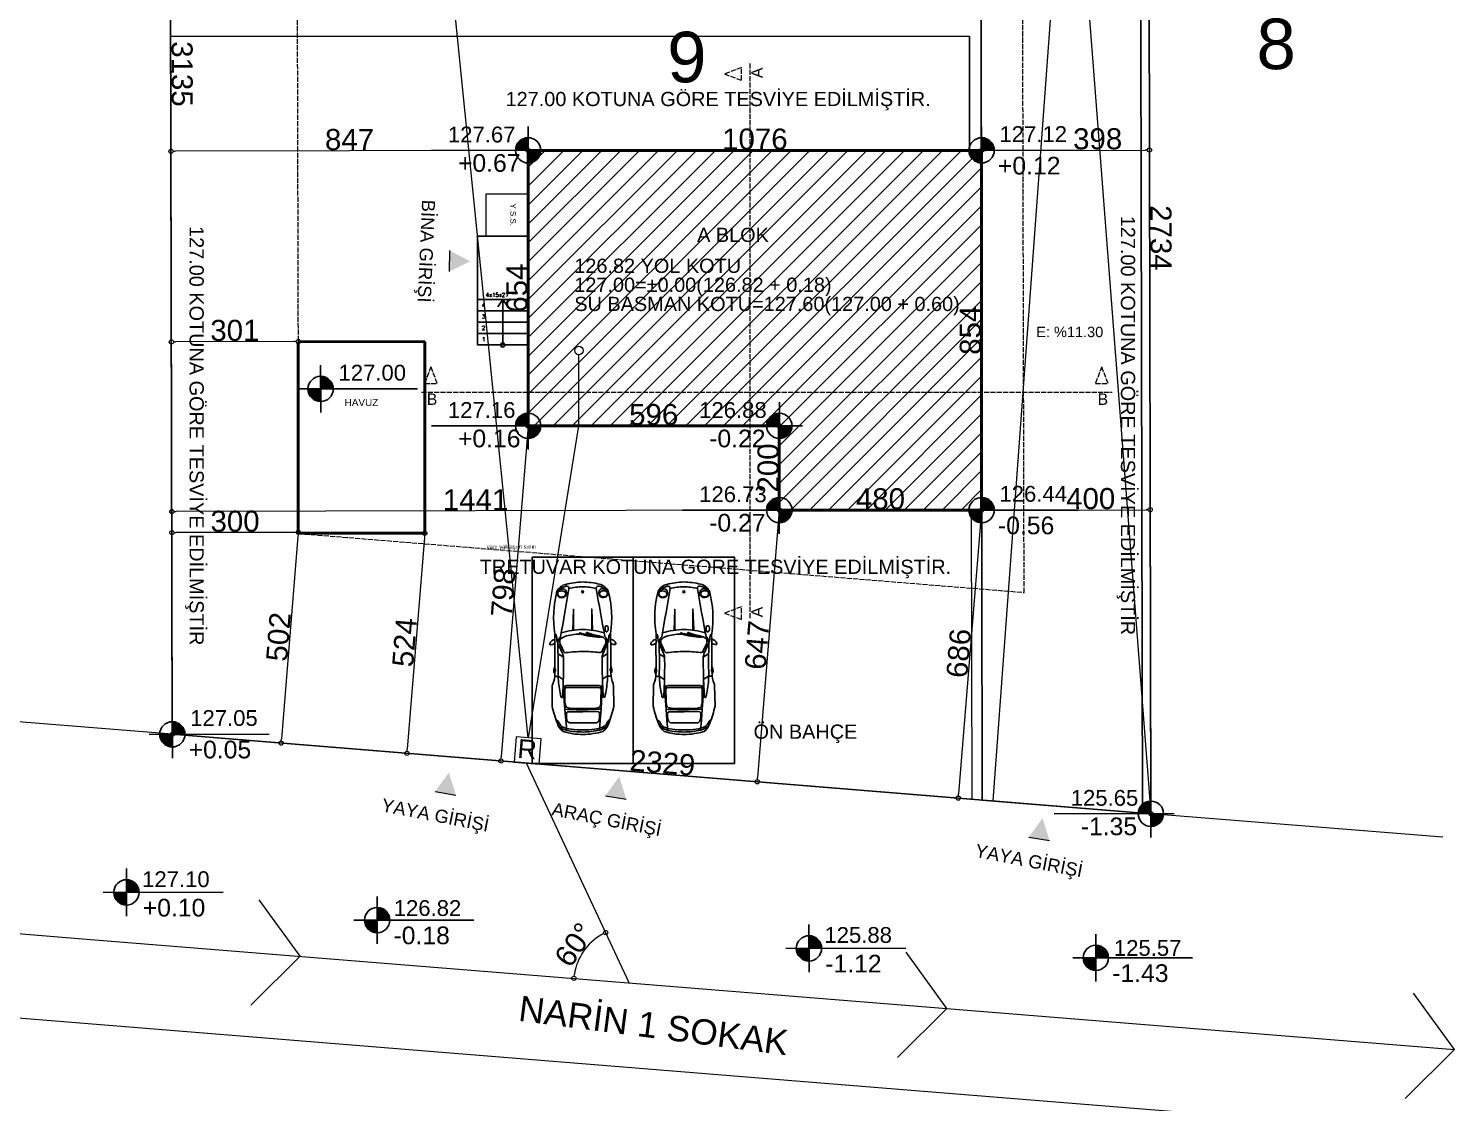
# Model space of a CAD drawing. Header units: millimetres. Extents: x 14753 to 45183, y 5640 to 19518.
# Drawn here: x 16420 to 17266, y 6137 to 6775 of the extents above; entities that cross this region are included whole.
import ezdxf

# ---------------------------------------------------------------- set-up
doc = ezdxf.new("R2010")
doc.units = ezdxf.units.MM
doc.linetypes.add('ACAD_ISO02W100', pattern=[15, 12, -3])
for name, color, linetype, lineweight in [('DETAY', 171, 'Continuous', 0), ('Duvar', 1, 'Continuous', 50), ('İMARSINIRI', 7, 'Continuous', 0), ('k duvar', 255, 'Continuous', 50), ('k ic olcu', 254, 'Continuous', 18), ('k kot', 31, 'Continuous', 20), ('k merdiven', 41, 'Continuous', 25), ('k tarama', 252, 'Continuous', 9), ('k yazi', 253, 'Continuous', 15), ('kesiklii çizgi', 244, 'ACAD_ISO02W100', 5), ('NKOT', 1, 'Continuous', 0), ('PARSEL_NO', 1, 'Continuous', 0), ('PARSELNOKTA', 30, 'Continuous', 0), ('SEMBOL', 1, 'Continuous', 0), ('TEF.', 252, 'Continuous', 9), ('YAZI_PARSEL_NO', 13, 'Continuous', 0)]:
    doc.layers.add(name, color=color, linetype=linetype, lineweight=lineweight)
for name, color, linetype in [('KADAS', 1, 'Continuous'), ('merdivenn', 20, 'Continuous'), ('PEYZAJ', 7, 'Continuous'), ('Standart', 7, 'Continuous'), ('tefriş', 140, 'Continuous'), ('YAzı', 7, 'Continuous')]:
    doc.layers.add(name, color=color, linetype=linetype)
doc.styles.add('OLCU', font='romans.shx')
doc.styles.get("Standard").update_dxf_attribs({"font": 'arial.ttf'})
doc.styles.add('TXT', font='arial.ttf')
doc.dimstyles.new('Copy of VAZİYET', dxfattribs={"dimtxt": 50, "dimasz": 10, "dimexe": 1.25, "dimexo": 0.625, "dimgap": 1, "dimtad": 1, "dimdec": 0, "dimtxsty": 'TXT', "dimblk": 'DOTBLANK', "dimcen": 10, "dimadec": 0, "dimazin": 0, "dimtfac": 1, "dimtdec": 0, "dimtmove": 0, "dimatfit": 3, "dimldrblk": 'DOTBLANK', "dimfxl": 1, "dimarcsym": 0})

# ---------------------------------------------------------------- blocks, each defined once
blk = doc.blocks.new('KESİT')
at = {"layer": 'kesiklii çizgi', "color": 3}
for p, q in [((381040, 4552600), (381000, 4552585)), ((381060, 4552610), (381060, 4551290)), ((381000, 4552585), (381040, 4552570)), ((380303.5, 4551890), (380288.5, 4551850)), ((380318.5, 4551850), (380303.5, 4551890)), ((381895, 4551890), (381880, 4551850)), ((381910, 4551850), (381895, 4551890)), ((380281.1, 4551829.5), (381920, 4551829.5)), ((381040, 4551320), (381000, 4551305)), ((381000, 4551305), (381040, 4551290))]:
    blk.add_line(p, q, dxfattribs=at)
for points in [[(381040, 4552570), (381040, 4552600)], [(380288.5, 4551850), (380318.5, 4551850)], [(381880, 4551850), (381910, 4551850)], [(381040, 4551290), (381040, 4551320)]]:
    blk.add_lwpolyline(points, dxfattribs=at)
for p in [(381090.5, 4552575), (381090.5, 4551295)]:
    blk.add_text('A', height=27, rotation=90, dxfattribs=at).set_placement(p)
for p in [(380293.5, 4551799.5), (381885, 4551799.5)]:
    blk.add_text('B', height=27, dxfattribs=at).set_placement(p)
blk = doc.blocks.new('GHFJ')
at = {"layer": 'KADAS', "ltscale": 50}
h = blk.add_hatch(color=6, dxfattribs=at)
h.dxf.hatch_style = 1
h.paths.add_polyline_path([(253583.5, 29982), (253613.5, 29982, 0.414936), (253583.5, 30012.1)])
h = blk.add_hatch(color=6, dxfattribs=at)
h.dxf.hatch_style = 1
h.paths.add_polyline_path([(253553.5, 29982.1, 0.414001), (253583.5, 29952.1), (253583.5, 29982)])
at = {"layer": 'KADAS', "color": 6, "ltscale": 50}
for p, q in [((253583.5, 30038.4), (253583.5, 29925.8)), ((253528.5, 29982.1), (253813, 29981.8))]:
    blk.add_line(p, q, dxfattribs=at)
blk.add_circle((253583.5, 29982.1), 30, dxfattribs=at)
blk = doc.blocks.new('_DOTBLANK')
at = {"color": 0, "linetype": 'ByBlock'}
blk.add_line((-0.5, 0), (-1, 0), dxfattribs=at)
blk.add_circle((0, 0), 0.5, dxfattribs=at)
blk = doc.blocks.new('*D845')
at = {"layer": 'Defpoints', "color": 0, "transparency": 16777216}
for p in [(359295.2, 4542868.6), (359302.5, 4539733.6), (359302.5, 4539733.6)]:
    blk.add_point(p, dxfattribs=at)
at = {"layer": 'k ic olcu', "color": 0, "lineweight": -2, "transparency": 16777216}
for p, q in [((359294.6, 4542868.6), (359293.9, 4542868.6)), ((359295.2, 4542858.6), (359302.5, 4539743.6)), ((359301.9, 4539733.6), (359301.3, 4539733.6))]:
    blk.add_line(p, q, dxfattribs=at)
at = {"layer": 'k ic olcu', "color": 0, "lineweight": -2, "transparency": 16777216, "xscale": 10, "yscale": 10, "zscale": 10}
for p, rotation in [((359295.2, 4542868.6), 90.13376459723236), ((359302.5, 4539733.6), 270.1337645972324)]:
    blk.add_blockref('_DOTBLANK', p, dxfattribs=dict(at, rotation=rotation))
at = {"layer": 'k ic olcu', "color": 0, "transparency": 16777216, "insert": (359325.4, 4541301.2), "char_height": 50, "attachment_point": 5, "rotation": 270.1338, "style": 'TXT'}
blk.add_mtext('3135', dxfattribs=at)
blk = doc.blocks.new('*D846')
at = {"layer": 'Defpoints', "color": 0, "transparency": 16777216}
for p in [(361618.3, 4542278.9), (361624.1, 4539545), (361624.1, 4539545)]:
    blk.add_point(p, dxfattribs=at)
at = {"layer": 'k ic olcu', "color": 0, "lineweight": -2, "transparency": 16777216}
for p, q in [((361619, 4542278.9), (361619.6, 4542278.9)), ((361618.4, 4542268.9), (361624.1, 4539555)), ((361624.8, 4539545), (361625.4, 4539545))]:
    blk.add_line(p, q, dxfattribs=at)
at = {"layer": 'k ic olcu', "color": 0, "lineweight": -2, "transparency": 16777216, "xscale": 10, "yscale": 10, "zscale": 10}
for p, rotation in [((361618.3, 4542278.9), 90.12163422058865), ((361624.1, 4539545), 270.1216342205886)]:
    blk.add_blockref('_DOTBLANK', p, dxfattribs=dict(at, rotation=rotation))
at = {"layer": 'k ic olcu', "color": 0, "transparency": 16777216, "insert": (361647.8, 4540912), "char_height": 50, "attachment_point": 5, "rotation": 270.1216, "style": 'TXT'}
blk.add_mtext('2734', dxfattribs=at)
blk = doc.blocks.new('*D848')
at = {"layer": 'Defpoints', "color": 0, "transparency": 16777216}
for p in [(359302.5, 4539733.6), (359302.5, 4539733.6), (361624.1, 4539545)]:
    blk.add_point(p, dxfattribs=at)
at = {"layer": 'k ic olcu', "color": 0, "lineweight": -2, "transparency": 16777216}
for p, q in [((359302.6, 4539734.2), (359302.6, 4539734.8)), ((361614.2, 4539545.8), (359312.5, 4539732.8)), ((361624.2, 4539545.6), (361624.2, 4539546.2))]:
    blk.add_line(p, q, dxfattribs=at)
at = {"layer": 'k ic olcu', "color": 0, "lineweight": -2, "transparency": 16777216, "xscale": 10, "yscale": 10, "zscale": 10}
for p, rotation in [((359302.5, 4539733.6), 175.3560033743038), ((361624.1, 4539545), 355.3560033743039)]:
    blk.add_blockref('_DOTBLANK', p, dxfattribs=dict(at, rotation=rotation))
at = {"layer": 'k ic olcu', "color": 0, "transparency": 16777216, "insert": (360465.5, 4539665.8), "char_height": 50, "attachment_point": 5, "rotation": 355.356, "style": 'TXT'}
blk.add_mtext('2329', dxfattribs=at)
blk = doc.blocks.new('*D821')
at = {"layer": 'Defpoints', "color": 0, "transparency": 16777216}
for p in [(360146.6, 4541119.8), (360146.6, 4540465.8), (360146.6, 4540465.8)]:
    blk.add_point(p, dxfattribs=at)
at = {"layer": 'k ic olcu', "color": 0, "lineweight": -2, "transparency": 16777216}
for p, q in [((360146.6, 4541109.8), (360146.6, 4540475.8)), ((360147.2, 4541119.8), (360147.8, 4541119.8)), ((360147.2, 4540465.8), (360147.8, 4540465.8))]:
    blk.add_line(p, q, dxfattribs=at)
at = {"layer": 'k ic olcu', "color": 0, "lineweight": -2, "transparency": 16777216, "xscale": 10, "yscale": 10, "zscale": 10}
for p, rotation in [((360146.6, 4541119.8), 90), ((360146.6, 4540465.8), 270)]:
    blk.add_blockref('_DOTBLANK', p, dxfattribs=dict(at, rotation=rotation))
at = {"layer": 'k ic olcu', "color": 0, "transparency": 16777216, "insert": (360120.1, 4540792.8), "char_height": 50, "attachment_point": 5, "rotation": 90, "style": 'TXT'}
blk.add_mtext('654', dxfattribs=at)
blk = doc.blocks.new('*D822')
at = {"layer": 'Defpoints', "color": 0, "transparency": 16777216}
for p in [(360146.6, 4541119.8), (361222.6, 4541119.8), (361222.6, 4541119.8)]:
    blk.add_point(p, dxfattribs=at)
at = {"layer": 'k ic olcu', "color": 0, "lineweight": -2, "transparency": 16777216}
for p, q in [((360146.6, 4541120.4), (360146.6, 4541121)), ((360156.6, 4541119.8), (361212.6, 4541119.8)), ((361222.6, 4541120.4), (361222.6, 4541121))]:
    blk.add_line(p, q, dxfattribs=at)
at = {"layer": 'k ic olcu', "color": 0, "lineweight": -2, "transparency": 16777216, "xscale": 10, "yscale": 10, "zscale": 10, "rotation": 180}
blk.add_blockref('_DOTBLANK', (360146.6, 4541119.8), dxfattribs=at)
at = {"layer": 'k ic olcu', "color": 0, "lineweight": -2, "transparency": 16777216, "xscale": 10, "yscale": 10, "zscale": 10}
blk.add_blockref('_DOTBLANK', (361222.6, 4541119.8), dxfattribs=at)
at = {"layer": 'k ic olcu', "color": 0, "transparency": 16777216, "insert": (360684.6, 4541146.3), "char_height": 50, "attachment_point": 5, "style": 'TXT'}
blk.add_mtext('1076', dxfattribs=at)
blk = doc.blocks.new('*D823')
at = {"layer": 'Defpoints', "color": 0, "transparency": 16777216}
for p in [(361222.6, 4541119.8), (361222.6, 4540265.8), (361222.6, 4540265.8)]:
    blk.add_point(p, dxfattribs=at)
at = {"layer": 'k ic olcu', "color": 0, "lineweight": -2, "transparency": 16777216}
for p, q in [((361222.6, 4541109.8), (361222.6, 4540275.8)), ((361223.2, 4541119.8), (361223.8, 4541119.8)), ((361223.2, 4540265.8), (361223.8, 4540265.8))]:
    blk.add_line(p, q, dxfattribs=at)
at = {"layer": 'k ic olcu', "color": 0, "lineweight": -2, "transparency": 16777216, "xscale": 10, "yscale": 10, "zscale": 10}
for p, rotation in [((361222.6, 4541119.8), 90), ((361222.6, 4540265.8), 270)]:
    blk.add_blockref('_DOTBLANK', p, dxfattribs=dict(at, rotation=rotation))
at = {"layer": 'k ic olcu', "color": 0, "transparency": 16777216, "insert": (361196.1, 4540692.8), "char_height": 50, "attachment_point": 5, "rotation": 90, "style": 'TXT'}
blk.add_mtext('854', dxfattribs=at)
blk = doc.blocks.new('*D824')
at = {"layer": 'Defpoints', "color": 0, "transparency": 16777216}
for p in [(360742.6, 4540265.8), (360742.6, 4540265.8), (361222.6, 4540265.8)]:
    blk.add_point(p, dxfattribs=at)
at = {"layer": 'k ic olcu', "color": 0, "lineweight": -2, "transparency": 16777216}
for p, q in [((360742.6, 4540266.4), (360742.6, 4540267)), ((361212.6, 4540265.8), (360752.6, 4540265.8)), ((361222.6, 4540266.4), (361222.6, 4540267))]:
    blk.add_line(p, q, dxfattribs=at)
at = {"layer": 'k ic olcu', "color": 0, "lineweight": -2, "transparency": 16777216, "xscale": 10, "yscale": 10, "zscale": 10, "rotation": 180}
blk.add_blockref('_DOTBLANK', (360742.6, 4540265.8), dxfattribs=at)
at = {"layer": 'k ic olcu', "color": 0, "lineweight": -2, "transparency": 16777216, "xscale": 10, "yscale": 10, "zscale": 10}
blk.add_blockref('_DOTBLANK', (361222.6, 4540265.8), dxfattribs=at)
at = {"layer": 'k ic olcu', "color": 0, "transparency": 16777216, "insert": (360982.6, 4540292.3), "char_height": 50, "attachment_point": 5, "style": 'TXT'}
blk.add_mtext('480', dxfattribs=at)
blk = doc.blocks.new('*D825')
at = {"layer": 'Defpoints', "color": 0, "transparency": 16777216}
for p in [(360742.6, 4540465.8), (360742.6, 4540265.8), (360742.6, 4540265.8)]:
    blk.add_point(p, dxfattribs=at)
at = {"layer": 'k ic olcu', "color": 0, "lineweight": -2, "transparency": 16777216}
for p, q in [((360742.6, 4540455.8), (360742.6, 4540275.8)), ((360743.2, 4540465.8), (360743.8, 4540465.8)), ((360743.2, 4540265.8), (360743.8, 4540265.8))]:
    blk.add_line(p, q, dxfattribs=at)
at = {"layer": 'k ic olcu', "color": 0, "lineweight": -2, "transparency": 16777216, "xscale": 10, "yscale": 10, "zscale": 10}
for p, rotation in [((360742.6, 4540465.8), 90), ((360742.6, 4540265.8), 270)]:
    blk.add_blockref('_DOTBLANK', p, dxfattribs=dict(at, rotation=rotation))
at = {"layer": 'k ic olcu', "color": 0, "transparency": 16777216, "insert": (360716.1, 4540365.8), "char_height": 50, "attachment_point": 5, "rotation": 90, "style": 'TXT'}
blk.add_mtext('200', dxfattribs=at)
blk = doc.blocks.new('*D826')
at = {"layer": 'Defpoints', "color": 0, "transparency": 16777216}
for p in [(360146.6, 4540465.8), (360146.6, 4540465.8), (360742.6, 4540465.8)]:
    blk.add_point(p, dxfattribs=at)
at = {"layer": 'k ic olcu', "color": 0, "lineweight": -2, "transparency": 16777216}
for p, q in [((360146.6, 4540466.4), (360146.6, 4540467)), ((360732.6, 4540465.8), (360156.6, 4540465.8)), ((360742.6, 4540466.4), (360742.6, 4540467))]:
    blk.add_line(p, q, dxfattribs=at)
at = {"layer": 'k ic olcu', "color": 0, "lineweight": -2, "transparency": 16777216, "xscale": 10, "yscale": 10, "zscale": 10, "rotation": 180}
blk.add_blockref('_DOTBLANK', (360146.6, 4540465.8), dxfattribs=at)
at = {"layer": 'k ic olcu', "color": 0, "lineweight": -2, "transparency": 16777216, "xscale": 10, "yscale": 10, "zscale": 10}
blk.add_blockref('_DOTBLANK', (360742.6, 4540465.8), dxfattribs=at)
at = {"layer": 'k ic olcu', "color": 0, "transparency": 16777216, "insert": (360444.6, 4540492.3), "char_height": 50, "attachment_point": 5, "style": 'TXT'}
blk.add_mtext('596', dxfattribs=at)
blk = doc.blocks.new('*D838')
at = {"layer": 'Defpoints', "color": 0, "transparency": 16777216}
for p in [(359299.3, 4541117.8), (359299.3, 4541117.8), (360146.6, 4541119.8)]:
    blk.add_point(p, dxfattribs=at)
at = {"layer": 'k ic olcu', "color": 0, "lineweight": -2, "transparency": 16777216}
for p, q in [((359299.3, 4541118.4), (359299.3, 4541119)), ((360136.6, 4541119.7), (359309.3, 4541117.8)), ((360146.6, 4541120.4), (360146.6, 4541121))]:
    blk.add_line(p, q, dxfattribs=at)
at = {"layer": 'k ic olcu', "color": 0, "lineweight": -2, "transparency": 16777216, "xscale": 10, "yscale": 10, "zscale": 10}
for p, rotation in [((360146.6, 4541119.8), 0.1337645970631751), ((359299.3, 4541117.8), 180.1337645970631)]:
    blk.add_blockref('_DOTBLANK', p, dxfattribs=dict(at, rotation=rotation))
at = {"layer": 'k ic olcu', "color": 0, "transparency": 16777216, "insert": (359722.9, 4541145.3), "char_height": 50, "attachment_point": 5, "rotation": 0.1338, "style": 'TXT'}
blk.add_mtext('847', dxfattribs=at)
blk = doc.blocks.new('*D849')
at = {"layer": 'Defpoints', "color": 0, "transparency": 16777216}
for p in [(361222.6, 4540265.8), (361622.6, 4540266.6), (361622.6, 4540266.6)]:
    blk.add_point(p, dxfattribs=at)
at = {"layer": 'k ic olcu', "color": 0, "lineweight": -2, "transparency": 16777216}
for p, q in [((361222.6, 4540266.4), (361222.6, 4540267)), ((361232.6, 4540265.8), (361612.6, 4540266.6)), ((361622.6, 4540267.2), (361622.6, 4540267.9))]:
    blk.add_line(p, q, dxfattribs=at)
at = {"layer": 'k ic olcu', "color": 0, "lineweight": -2, "transparency": 16777216, "xscale": 10, "yscale": 10, "zscale": 10}
for p, rotation in [((361222.6, 4540265.8), 180.1216342205688), ((361622.6, 4540266.6), 0.1216342205687478)]:
    blk.add_blockref('_DOTBLANK', p, dxfattribs=dict(at, rotation=rotation))
at = {"layer": 'k ic olcu', "color": 0, "transparency": 16777216, "insert": (361481.4, 4540292.8), "char_height": 50, "attachment_point": 5, "rotation": 0.1216, "style": 'TXT'}
blk.add_mtext('400', dxfattribs=at)
blk = doc.blocks.new('*D839')
at = {"layer": 'Defpoints', "color": 0, "transparency": 16777216}
for p in [(359301.3, 4540262.4), (359301.3, 4540262.4), (360742.6, 4540265.8)]:
    blk.add_point(p, dxfattribs=at)
at = {"layer": 'k ic olcu', "color": 0, "lineweight": -2, "transparency": 16777216}
for p, q in [((359301.3, 4540263), (359301.3, 4540263.6)), ((360732.6, 4540265.7), (359311.3, 4540262.4)), ((360742.6, 4540266.4), (360742.6, 4540267))]:
    blk.add_line(p, q, dxfattribs=at)
at = {"layer": 'k ic olcu', "color": 0, "lineweight": -2, "transparency": 16777216, "xscale": 10, "yscale": 10, "zscale": 10}
for p, rotation in [((359301.3, 4540262.4), 180.1337646256466), ((360742.6, 4540265.8), 0.1337646256466307)]:
    blk.add_blockref('_DOTBLANK', p, dxfattribs=dict(at, rotation=rotation))
at = {"layer": 'k ic olcu', "color": 0, "transparency": 16777216, "insert": (360021.9, 4540290.2), "char_height": 50, "attachment_point": 5, "rotation": 0.1338, "style": 'TXT'}
blk.add_mtext('1441', dxfattribs=at)
blk = doc.blocks.new('*D840')
at = {"layer": 'Defpoints', "color": 0, "transparency": 16777216}
for p in [(361222.6, 4541119.8), (361620.8, 4541120.6), (361620.8, 4541120.6)]:
    blk.add_point(p, dxfattribs=at)
at = {"layer": 'k ic olcu', "color": 0, "lineweight": -2, "transparency": 16777216}
for p, q in [((361222.6, 4541119.1), (361222.6, 4541118.5)), ((361232.6, 4541119.8), (361610.8, 4541120.6)), ((361620.8, 4541120), (361620.8, 4541119.4))]:
    blk.add_line(p, q, dxfattribs=at)
at = {"layer": 'k ic olcu', "color": 0, "lineweight": -2, "transparency": 16777216, "xscale": 10, "yscale": 10, "zscale": 10}
for p, rotation in [((361222.6, 4541119.8), 180.1216342206758), ((361620.8, 4541120.6), 0.1216342206758562)]:
    blk.add_blockref('_DOTBLANK', p, dxfattribs=dict(at, rotation=rotation))
at = {"layer": 'k ic olcu', "color": 0, "transparency": 16777216, "insert": (361497.9, 4541146.9), "char_height": 50, "attachment_point": 5, "rotation": 0.1216, "style": 'TXT'}
blk.add_mtext('398', dxfattribs=at)
blk = doc.blocks.new('*D850')
at = {"layer": 'Defpoints', "color": 0, "transparency": 16777216}
for p in [(360143.1, 4539665.2), (359089.5, 4539248.4), (360293.1, 4539236.6), (360386.4, 4539143.8), (361120.4, 4539084.6)]:
    blk.add_point(p, dxfattribs=at)
at = {"layer": 'DETAY', "color": 0, "lineweight": -2, "transparency": 16777216}
blk.add_arc((360386.4, 4539143.8), 131.6, 119.3684, 171.0306, dxfattribs=at)
at = {"layer": 'DETAY', "color": 0, "lineweight": -2, "transparency": 16777216, "xscale": 10, "yscale": 10, "zscale": 10}
for p, rotation in [((360330.7, 4539263), 27.19036022717366), ((360255.2, 4539154.4), 263.2086272900261)]:
    blk.add_blockref('_DOTBLANK', p, dxfattribs=dict(at, rotation=rotation))
at = {"layer": 'DETAY', "color": 0, "transparency": 16777216, "insert": (360256.5, 4539234), "char_height": 50, "attachment_point": 5, "rotation": 55.1995, "style": 'TXT'}
blk.add_mtext('60°', dxfattribs=at)
blk = doc.blocks.new('*D817')
at = {"layer": 'Defpoints', "color": 0, "transparency": 16777216}
for p in [(361222.6, 4540265.7), (361167.1, 4539582.1), (361167.1, 4539582.1)]:
    blk.add_point(p, dxfattribs=at)
at = {"layer": 'k ic olcu', "color": 0, "lineweight": -2, "transparency": 16777216}
for p, q in [((361221.8, 4540255.7), (361167.9, 4539592.1)), ((361222, 4540265.8), (361221.4, 4540265.8)), ((361166.4, 4539582.2), (361165.8, 4539582.2))]:
    blk.add_line(p, q, dxfattribs=at)
at = {"layer": 'k ic olcu', "color": 0, "lineweight": -2, "transparency": 16777216, "xscale": 10, "yscale": 10, "zscale": 10}
for p, rotation in [((361222.6, 4540265.7), 85.35600337430631), ((361167.1, 4539582.1), 265.3560033743063)]:
    blk.add_blockref('_DOTBLANK', p, dxfattribs=dict(at, rotation=rotation))
at = {"layer": 'k ic olcu', "color": 0, "transparency": 16777216, "insert": (361168.4, 4539926.1), "char_height": 50, "attachment_point": 5, "rotation": 85.356, "style": 'TXT'}
blk.add_mtext('686', dxfattribs=at)
blk = doc.blocks.new('*D851')
at = {"layer": 'Defpoints', "color": 0, "transparency": 16777216}
for p in [(360742.6, 4540265.7), (360690.2, 4539620.9), (360690.2, 4539620.9)]:
    blk.add_point(p, dxfattribs=at)
at = {"layer": 'k ic olcu', "color": 0, "lineweight": -2, "transparency": 16777216}
for p, q in [((360741.8, 4540255.7), (360691, 4539630.8)), ((360742, 4540265.8), (360741.4, 4540265.8)), ((360689.6, 4539620.9), (360689, 4539621))]:
    blk.add_line(p, q, dxfattribs=at)
at = {"layer": 'k ic olcu', "color": 0, "lineweight": -2, "transparency": 16777216, "xscale": 10, "yscale": 10, "zscale": 10}
for p, rotation in [((360742.6, 4540265.7), 85.35600880691267), ((360690.2, 4539620.9), 265.3560088069127)]:
    blk.add_blockref('_DOTBLANK', p, dxfattribs=dict(at, rotation=rotation))
at = {"layer": 'k ic olcu', "color": 0, "transparency": 16777216, "insert": (360690, 4539945.4), "char_height": 50, "attachment_point": 5, "rotation": 85.356, "style": 'TXT'}
blk.add_mtext('647', dxfattribs=at)
blk = doc.blocks.new('*D818')
at = {"layer": 'Defpoints', "color": 0, "transparency": 16777216}
for p in [(360146.6, 4540465.8), (360082, 4539670.3), (360082, 4539670.3)]:
    blk.add_point(p, dxfattribs=at)
at = {"layer": 'k ic olcu', "color": 0, "lineweight": -2, "transparency": 16777216}
for p, q in [((360145.8, 4540455.8), (360082.8, 4539680.2)), ((360146, 4540465.8), (360145.3, 4540465.9)), ((360081.3, 4539670.3), (360080.7, 4539670.4))]:
    blk.add_line(p, q, dxfattribs=at)
at = {"layer": 'k ic olcu', "color": 0, "lineweight": -2, "transparency": 16777216, "xscale": 10, "yscale": 10, "zscale": 10}
for p, rotation in [((360146.6, 4540465.8), 85.35600337430493), ((360082, 4539670.3), 265.356003374305)]:
    blk.add_blockref('_DOTBLANK', p, dxfattribs=dict(at, rotation=rotation))
at = {"layer": 'k ic olcu', "color": 0, "transparency": 16777216, "insert": (360087.8, 4540070.2), "char_height": 50, "attachment_point": 5, "rotation": 85.356, "style": 'TXT'}
blk.add_mtext('798', dxfattribs=at)
blk = doc.blocks.new('*D852')
at = {"layer": 'Defpoints', "color": 0, "transparency": 16777216}
for p in [(359601.4, 4540213), (359560.7, 4539712.6), (359560.7, 4539712.6)]:
    blk.add_point(p, dxfattribs=at)
at = {"layer": 'k ic olcu', "color": 0, "lineweight": -2, "transparency": 16777216}
for p, q in [((359600.8, 4540213), (359600.1, 4540213.1)), ((359600.6, 4540203), (359561.6, 4539722.6)), ((359560.1, 4539712.7), (359559.5, 4539712.7))]:
    blk.add_line(p, q, dxfattribs=at)
at = {"layer": 'k ic olcu', "color": 0, "lineweight": -2, "transparency": 16777216, "xscale": 10, "yscale": 10, "zscale": 10}
for p, rotation in [((359601.4, 4540213), 85.35600880690548), ((359560.7, 4539712.6), 265.3560088069055)]:
    blk.add_blockref('_DOTBLANK', p, dxfattribs=dict(at, rotation=rotation))
at = {"layer": 'k ic olcu', "color": 0, "transparency": 16777216, "insert": (359554.6, 4539964.9), "char_height": 50, "attachment_point": 5, "rotation": 85.356, "style": 'TXT'}
blk.add_mtext('502', dxfattribs=at)
blk = doc.blocks.new('*D819')
at = {"layer": 'Defpoints', "color": 0, "transparency": 16777216}
for p in [(359301.4, 4540212.3), (359301.4, 4540212.3), (359601.4, 4540213)]:
    blk.add_point(p, dxfattribs=at)
at = {"layer": 'k ic olcu', "color": 0, "lineweight": -2, "transparency": 16777216}
for p, q in [((359301.4, 4540211.6), (359301.4, 4540211)), ((359591.4, 4540212.9), (359311.4, 4540212.3)), ((359601.4, 4540212.3), (359601.4, 4540211.7))]:
    blk.add_line(p, q, dxfattribs=at)
at = {"layer": 'k ic olcu', "color": 0, "lineweight": -2, "transparency": 16777216, "xscale": 10, "yscale": 10, "zscale": 10}
for p, rotation in [((359301.4, 4540212.3), 180.1337645972686), ((359601.4, 4540213), 0.1337645972686108)]:
    blk.add_blockref('_DOTBLANK', p, dxfattribs=dict(at, rotation=rotation))
at = {"layer": 'k ic olcu', "color": 0, "transparency": 16777216, "insert": (359451.3, 4540239.1), "char_height": 50, "attachment_point": 5, "rotation": 0.1338, "style": 'TXT'}
blk.add_mtext('300', dxfattribs=at)
blk = doc.blocks.new('*D842')
at = {"layer": 'Defpoints', "color": 0, "transparency": 16777216}
for p in [(359901.4, 4540210.9), (359859, 4539688.4), (359859, 4539688.4)]:
    blk.add_point(p, dxfattribs=at)
at = {"layer": 'k ic olcu', "color": 0, "lineweight": -2, "transparency": 16777216}
for p, q in [((359900.8, 4540211), (359900.2, 4540211)), ((359900.6, 4540201), (359859.8, 4539698.4)), ((359858.3, 4539688.4), (359857.7, 4539688.5))]:
    blk.add_line(p, q, dxfattribs=at)
at = {"layer": 'k ic olcu', "color": 0, "lineweight": -2, "transparency": 16777216, "xscale": 10, "yscale": 10, "zscale": 10}
for p, rotation in [((359901.4, 4540210.9), 85.3560088068894), ((359859, 4539688.4), 265.3560088068894)]:
    blk.add_blockref('_DOTBLANK', p, dxfattribs=dict(at, rotation=rotation))
at = {"layer": 'k ic olcu', "color": 0, "transparency": 16777216, "insert": (359853.7, 4539951.8), "char_height": 50, "attachment_point": 5, "rotation": 85.356, "style": 'TXT'}
blk.add_mtext('524', dxfattribs=at)
blk = doc.blocks.new('VAZAR')
at = {"layer": 'tefriş'}
for points in [[(0, -151.5, 0.073985), (61.5, -142, 0.153936), (79.3, -117.2, 0.035069), (95.5, -63.7), (94.5, -0.2, 0.080758), (93, 5.6, -0.111291), (86.9, 37.3, 0.222022), (89.8, 42.4, 0.155977), (86.4, 57.3), (86.4, 130.2, 0.115278), (99.5, 126.2, 0.541385), (102.1, 129.6, 0.273922), (86.4, 142.6, -0.044974), (85.9, 160, 0.105774), (79.2, 291.9, 0.212201), (52.4, 312.8, 0.055723), (0, 320, 0.055723), (-52.4, 312.8, 0.212201), (-79.2, 291.9, 0.105774), (-85.9, 160, -0.044974), (-86.4, 142.6, 0.273922), (-102.1, 129.6, 0.541385), (-99.5, 126.2, 0.115278), (-86.4, 130.2), (-86.4, 57.3, 0.155977), (-89.8, 42.4, 0.222022), (-86.9, 37.3, -0.111291), (-93, 5.6, 0.080758), (-94.5, -0.2), (-95.5, -63.7, 0.035069), (-79.3, -117.2, 0.153936), (-61.5, -142, 0.073985)], [(-55.7, 274.2, -0.318262), (-74.3, 275, -0.336631), (-78, 288.9, -0.107863), (-69, 296.6, -0.176217), (-57.7, 298.2, -0.204198), (-52.5, 294.7, -0.234058), (-51, 280, -0.162353)], [(-54.9, 277.2, -0.163341), (-64.1, 273.4, -0.213722), (-73.4, 276.8, -0.243766), (-76.6, 286.4, -0.291481), (-72.1, 291.4, -0.158425), (-57.1, 290.8, -0.556548)], [(55.7, 274.2, 0.318262), (74.3, 275, 0.336631), (78, 288.9, 0.107863), (69, 296.6, 0.176217), (57.7, 298.2, 0.204198), (52.5, 294.7, 0.234058), (51, 280, 0.162353)], [(54.9, 277.2, 0.163341), (64.1, 273.4, 0.213722), (73.4, 276.8, 0.243766), (76.6, 286.4, 0.291481), (72.1, 291.4, 0.158425), (57.1, 290.8, 0.556548)], [(-74.3, 165.6, 0.383263), (-71.2, 166.7, 0.054412), (-69.2, 173.4, 0.109062), (-69.4, 181.1, 0.400423), (-74.8, 184.6, 0.320332), (-79.1, 178.3, 0.05979), (-78.7, 170.1, 0.197788)], [(-12.3, 161.8, -0.043566), (-57.8, 149.2, -0.084927), (-50.5, 152.3, 0.037508), (-13.7, 163.6, -1.353737)], [(-53.4, 149.1, 0.066931), (9.5, 159.3, 1.115799), (8.2, 162.3, -0.036962), (-34.3, 152.8, 0.02456)], [(0, 0), (-50.2, 0, 0.388823), (-56, -4.7), (-55.6, -52, 0.078172), (-53.2, -63.7, 0.196108), (-49.2, -68, 0.096829), (-30.4, -71.1), (0, -71.1), (30.4, -71.1, 0.096829), (49.2, -68, 0.196108), (53.2, -63.7, 0.078172), (55.6, -52), (56, -4.7, 0.388823), (50.2, 0)], [(0, -81), (-45.6, -81, 0.407574), (-51.4, -87.6), (-51.3, -96.4, 0.03281), (-49.7, -107, 0.311096), (-40.7, -115.4), (0, -115.4), (40.7, -115.4, 0.311096), (49.7, -107, 0.03281), (51.3, -96.4), (51.4, -87.6, 0.407574), (45.6, -81)]]:
    blk.add_lwpolyline(points, format="xyb", close=True, dxfattribs=at)
for points in [[(-79.2, 291.9, -0.101535), (-51.2, 307.1, -0.52292), (-42.3, 300.1, -0.007101), (-68.6, 150.9, 0.204495), (-76.9, 131.4), (-76.1, 67.2), (-76.4, 28.4, 0.038718), (-70.4, -22.9, 0.010841), (-67.6, -35.6, 0.648), (-63.4, -36.4, 0.015753), (-60.9, 5.9, 0.014486), (-59.8, 87.7, 0.071916), (-62.9, 99.3), (-76.9, 131.4)], [(-42.3, 300.1, -0.051873), (0, 304.9, -0.051873), (42.3, 300.1)], [(79.2, 291.9, 0.101535), (51.2, 307.1, 0.52292), (42.3, 300.1, 0.007101), (68.6, 150.9, -0.204495), (76.9, 131.4), (76.1, 67.2), (76.4, 28.4, -0.038718), (70.4, -22.9, -0.010841), (67.6, -35.6, -0.648), (63.4, -36.4, -0.015753), (60.9, 5.9, -0.014486), (59.8, 87.7, -0.071916), (62.9, 99.3), (76.9, 131.4)], [(-85.9, 160, -0.242846), (-80.4, 148.9, 0.066443), (-78.6, 134.2, -0.284222), (-76.9, 131.4, -0.284222)], [(-33.9, 156.6, 0.031083), (-55.6, 151.6, 0.14503), (-70.8, 141.6, 0.190771), (-67.9, 124.8), (-59.7, 106.7, 0.400838), (-50.6, 101.6, -0.031829), (0, 105.1, -0.031829), (50.6, 101.6, 0.400838), (59.7, 106.7), (67.9, 124.8, 0.190771), (70.8, 141.6, 0.14503), (55.6, 151.6, 0.06672), (8.6, 159.1)], [(-66.4, 162.5, -0.070312), (0, 172.9, -0.070312), (66.4, 162.5)], [(-3, 159.1, 0.027717), (-22.8, 158.2, 0.14503)], [(85.9, 160, 0.242846), (80.4, 148.9, -0.066443), (78.6, 134.2, 0.284222), (76.9, 131.4, 0.284222)], [(-76.4, 28.4, -0.192613), (-87, 30.2, -0.192613)], [(-60.5, 19.4), (-59.6, -17.7), (-57.6, -48), (-55.9, -73.4, 0.016855), (0, -74.9, 0.016855), (55.9, -73.4), (57.6, -48), (59.6, -17.7), (60.5, 19.4)], [(76.4, 28.4, 0.192613), (87, 30.2, 0.192613)], [(-56, -10.7, -0.278411), (-47.9, -6.1), (0, -6.1), (47.9, -6.1, -0.278411), (56, -10.7)], [(-83.4, -106.1, -0.178742), (-75.7, -112.3, 0.128631), (-64.7, -127.1, 0.089194), (-36.7, -135.2, 0.036776), (0, -137.6, 0.036776), (36.7, -135.2, 0.089194), (64.7, -127.1, 0.128631), (75.7, -112.3, -0.178742), (83.4, -106.1)], [(79.3, -117.2, -0.211518), (50.4, -138.5, -0.047818), (0, -143.9, -0.047818), (-50.4, -138.5, -0.211518), (-79.3, -117.2, -0.211518)]]:
    blk.add_lwpolyline(points, format="xyb", dxfattribs=at)
for points in [[(-28.1, 170.8), (-28.1, 235.9), (-30.4, 170.5)], [(28.1, 170.8), (28.1, 235.9), (30.4, 170.5)], [(-59.8, 87.7), (-76.5, 98.5)], [(59.8, 87.7), (76.5, 98.5)], [(-60.9, 19), (-76.4, 29.5)], [(60.9, 19), (76.4, 29.5)], [(-50.4, -138.5), (-53.2, -106.9), (-55.9, -73.4)], [(50.4, -138.5), (53.2, -106.9), (55.9, -73.4)]]:
    blk.add_lwpolyline(points, dxfattribs=at)
blk.add_circle((-0.2, 289.5), 2.95, dxfattribs=at)
for centre, radius, start, end in [((-119.1, 136.4), 33.3, 349.298, 10.702), ((119.1, 136.4), 33.3, 169.298, 190.702), ((-80.6, 46.6), 6.88, 139.4755, 216.66), ((-148.5, 48.9), 62.7, 1.9386, 7.6657), ((-91.1, 47), 6.67, 318.0423, 38.0932), ((91.1, 47), 6.67, 141.9068, 221.9577), ((148.5, 48.9), 62.7, 172.3343, 178.0614), ((80.6, 46.6), 6.88, 323.34, 40.5245), ((-148.5, 48.9), 62.7, 349.3013, 354.1004), ((148.5, 48.9), 62.7, 185.8996, 190.6987)]:
    blk.add_arc(centre, radius, start, end, dxfattribs=at)
blk = doc.blocks.new('*D843')
at = {"layer": 'Defpoints', "color": 0, "transparency": 16777216}
for p in [(359300.3, 4540665.2), (359300.3, 4540665.2), (359601.4, 4540665.9)]:
    blk.add_point(p, dxfattribs=at)
at = {"layer": 'k ic olcu', "color": 0, "lineweight": -2, "transparency": 16777216}
for p, q in [((359300.3, 4540665.9), (359300.3, 4540666.5)), ((359591.4, 4540665.9), (359310.3, 4540665.3)), ((359601.4, 4540666.6), (359601.4, 4540667.2))]:
    blk.add_line(p, q, dxfattribs=at)
at = {"layer": 'k ic olcu', "color": 0, "lineweight": -2, "transparency": 16777216, "xscale": 10, "yscale": 10, "zscale": 10}
for p, rotation in [((359300.3, 4540665.2), 180.1337645971604), ((359601.4, 4540665.9), 0.1337645971603774)]:
    blk.add_blockref('_DOTBLANK', p, dxfattribs=dict(at, rotation=rotation))
at = {"layer": 'k ic olcu', "color": 0, "transparency": 16777216, "insert": (359450.8, 4540692.1), "char_height": 50, "attachment_point": 5, "rotation": 0.1338, "style": 'TXT'}
blk.add_mtext('301', dxfattribs=at)
blk = doc.blocks.new('vaziyet1')
at = {"layer": 'k ic olcu'}
h = blk.add_hatch(color=0, dxfattribs=at)
h.dxf.hatch_style = 1
h.paths.add_polyline_path([(360009.5, 4540856.3), (359959.9, 4540882.1), (359959.1, 4540832.1)])
h = blk.add_hatch(color=0, dxfattribs=at)
h.dxf.hatch_style = 1
h.paths.add_polyline_path([(359958.7, 4539642.8), (359925.9, 4539597.6), (359975.2, 4539589.4)])
h = blk.add_hatch(color=0, dxfattribs=at)
h.dxf.hatch_style = 1
h.paths.add_polyline_path([(360362.9, 4539633.1), (360330, 4539587.9), (360379.4, 4539579.7)])
h = blk.add_hatch(color=0, dxfattribs=at)
h.dxf.hatch_style = 1
h.paths.add_polyline_path([(361367.2, 4539534.6), (361334.4, 4539489.4), (361383.7, 4539481.2)])
at = {"layer": 'k tarama', "transparency": 33554559}
h = blk.add_hatch(dxfattribs=at)
h.set_pattern_fill('ANSI31', color=256, scale=10)
h.paths.add_polyline_path([(359597.9, 4542569.3), (359597.9, 4541899.3), (359597.9, 4541715.3), (360077.9, 4541715.3), (360077.9, 4541915.3), (360673.9, 4541915.3), (360673.9, 4542569.3)])
h.paths.add_polyline_path([(361222.6, 4541119.8), (361222.6, 4540449.8), (361222.6, 4540265.8), (360742.6, 4540265.8), (360742.6, 4540465.8), (360146.6, 4540465.8), (360146.6, 4541119.8)])
at = {"layer": 'DETAY'}
for p, q in [((360146.8, 4539725.1), (359945.8, 4541715.3)), ((360267.2, 4540465.8), (360267.2, 4540634.6)), ((360147.8, 4539725), (360267.2, 4540465.8)), ((360386.4, 4539143.8), (360143.1, 4539665.2)), ((359605.8, 4539206.8), (359508.8, 4539340.6)), ((358455, 4539299.8), (359089.5, 4539248.4)), ((359089.5, 4539248.4), (361120.4, 4539084.6)), ((359605.8, 4539206.8), (359488.5, 4539090.4)), ((361140.4, 4539082.9), (361043.4, 4539216.7)), ((358438.8, 4539100.5), (359073.4, 4539049.1)), ((362344.5, 4538985.7), (362247.4, 4539119.4)), ((361140.4, 4539082.9), (361023.1, 4538966.5)), ((361120.4, 4539084.6), (362344.5, 4538985.7)), ((359073.4, 4539049.1), (361104.3, 4538885.2)), ((362344.5, 4538985.7), (362227.1, 4538869.2)), ((361104.3, 4538885.2), (362328.3, 4538786.3))]:
    blk.add_line(p, q, dxfattribs=at)
blk.add_lwpolyline([(360113.2, 4539667.5), (360173, 4539662.8), (360177.7, 4539722.6), (360117.9, 4539727.3)], close=True, dxfattribs=at)
blk.add_circle((360267.2, 4540644.6), 10, dxfattribs=at)
at = {"layer": 'Duvar'}
blk.add_line((359901.4, 4540665.9), (359601.4, 4540665.2), dxfattribs=at)
for points in [[(361222.6, 4541119.8, 0), (361222.6, 4540449.8, 0), (361222.6, 4540265.8, 0), (360742.6, 4540265.8, 0), (360742.6, 4540465.8, 0), (360146.6, 4540465.8, 0), (360146.6, 4541119.8, 0), (361222.6, 4541119.8, 0)], [(359901.4, 4540665.9, 0), (359901.4, 4540210.9, 0), (359601.4, 4540210.9, 0), (359601.4, 4540665.2, 0)]]:
    blk.add_polyline3d(points, dxfattribs=at)
at = {"layer": 'İMARSINIRI'}
for p, q in [((359295.2, 4542868.6), (359302.5, 4539733.6)), ((361618.3, 4542278.9), (361624.1, 4539545)), ((361194.2, 4541390.1), (359298.6, 4541390.1)), ((361197.7, 4540265.8), (361199.2, 4539579.5)), ((359302.5, 4539733.6), (358458.6, 4539801.6)), ((361624.1, 4539545), (359302.5, 4539733.6)), ((362316.6, 4539489.2), (361624.1, 4539545))]:
    blk.add_line(p, q, dxfattribs=at)
at = {"layer": 'k duvar', "color": 7, "lineweight": -3}
for points in [[(360156.1, 4540154.2), (360156.1, 4539664.2), (360396.1, 4539664.2), (360396.1, 4540154.2)], [(360396.1, 4540154.2), (360396.1, 4539664.2), (360636.1, 4539664.2), (360636.1, 4540154.2)]]:
    blk.add_lwpolyline(points, close=True, dxfattribs=at)
at = {"layer": 'k merdiven'}
for p, q in [((360086.6, 4540765.8), (360074.9, 4540748.5)), ((360086.6, 4540657.8), (360086.6, 4540765.8)), ((360086.6, 4540765.8), (360098.3, 4540748.5))]:
    blk.add_line(p, q, dxfattribs=at)
for points in [[(360146.6, 4540915.8), (360026.6, 4540915.8), (360026.6, 4540765.8), (360146.6, 4540765.8), (360146.6, 4540915.8)], [(360026.6, 4540765.8), (360026.6, 4540738.8), (360146.6, 4540738.8), (360146.6, 4540765.8)], [(360026.6, 4540738.8), (360026.6, 4540711.8), (360146.6, 4540711.8), (360146.6, 4540738.8)], [(360026.6, 4540711.8), (360026.6, 4540684.8), (360146.6, 4540684.8), (360146.6, 4540711.8)], [(360026.6, 4540684.8), (360026.6, 4540657.8), (360146.6, 4540657.8), (360146.6, 4540684.8)]]:
    blk.add_lwpolyline(points, dxfattribs=at)
blk.add_circle((360086.6, 4540657.8), 5, dxfattribs=at)
at = {"layer": 'k tarama', "elevation": 0}
for points in [[(359959.9, 4540882.1), (359959.1, 4540832.1)], [(359925.9, 4539597.6), (359975.2, 4539589.4)]]:
    blk.add_lwpolyline(points, dxfattribs=at)
at = {"layer": 'k tarama'}
for points in [[(360330, 4539587.9), (360379.4, 4539579.7)], [(361334.4, 4539489.4), (361383.7, 4539481.2)]]:
    blk.add_lwpolyline(points, dxfattribs=at)
at = {"layer": 'kesiklii çizgi'}
blk.add_lwpolyline([(361318.3, 4542278.2), (361317.6, 4542573.4), (359595.9, 4542569.3), (359601.9, 4540210.3), (361323.4, 4540070.4)], close=True, dxfattribs=at)
at = {"layer": 'NKOT'}
for q in [(361249.1, 4539575.4), (361624.1, 4539545)]:
    blk.add_line((361430.8, 4542045.6), q, dxfattribs=at)
at = {"layer": 'PARSELNOKTA'}
for p in [(359302.5, 4539733.6), (361624.1, 4539545)]:
    blk.add_point(p, dxfattribs=at)
at = {"layer": 'PEYZAJ'}
blk.add_line((361194.2, 4541390.1), (361194.2, 4541119.8), dxfattribs=at)
blk.add_lwpolyline([(361218.9, 4542853.1), (361597, 4542854), (361604.1, 4539546.6), (361224.2, 4539577.4), (361218.9, 4542853.1)], dxfattribs=at)
at = {"layer": 'SEMBOL'}
blk.add_lwpolyline([(360046.6, 4540915.8), (360146.6, 4540915.8), (360146.6, 4541015.8), (360046.6, 4541015.8)], close=True, dxfattribs=at)
at = {"layer": 'YAzı'}
blk.add_lwpolyline([(361618.3, 4542278.9), (361617, 4542874.1), (359295.2, 4542868.6), (359302.5, 4539733.6), (359302.5, 4539733.6), (361624.1, 4539545)], close=True, dxfattribs=at)
at = {"layer": 'KADAS', "xscale": -1, "rotation": 359.8761784909404}
for p in [(613664.7, 4510589.8), (613664.7, 4509935.8), (614260.7, 4509935.8), (614260.7, 4509735.8), (615142.2, 4509015)]:
    blk.add_blockref('GHFJ', p, dxfattribs=at)
at = {"layer": 'KADAS', "rotation": 0.1238215090595924}
for p in [(107704.5, 4510589.8), (106136.2, 4510023.4), (107704.5, 4509735.8), (105784.4, 4509203.5), (105675.5, 4508828.3), (106270.4, 4508762.5), (107294.8, 4508695.4), (107975.6, 4508672.9)]:
    blk.add_blockref('GHFJ', p, dxfattribs=at)
at = {"layer": 'Standart'}
blk.add_blockref('KESİT', (-20387.4, -11283.8), dxfattribs=at)
at = {"layer": 'TEF.', "lineweight": 18, "extrusion": (2.26005e-11, 5.77e-14, -1), "xscale": 0.7679999999637105, "yscale": 0.7679999999637105, "zscale": -0.767999999963709, "rotation": 359.8077654556215}
for p in [(-360276.6, 4539849.5, 0), (-360516.6, 4539849.5, 0)]:
    blk.add_blockref('VAZAR', p, dxfattribs=at)
at = {"layer": 'DETAY'}
blk.add_text('R', height=45, rotation=355.3415, dxfattribs=at).set_placement((360120, 4539677.8))
at = {"layer": 'k ic olcu'}
blk.add_text('Y.S.S.', height=13.43, rotation=270, dxfattribs=at).set_placement((360104.3, 4540993.6))
at = {"layer": 'k kot', "lineweight": 0}
for s, height, p in [('127.00 KOTUNA GÖRE TESVİYE EDİLMİŞTİR.', 33.75, (360093.2, 4541224.8)), ('A BLOK', 33.75, (360547.5, 4540902.4)), ('126.82 YOL KOTU', 33.75, (360256.2, 4540828.9)), ('127.00=%%P0.00(126.82 + 0.18)', 33.75, (360256.2, 4540783.9)), ('SU BASMAN KOTU=127.60(127.00 + 0.60)', 33.75, (360256.2, 4540738.4)), ('yapı yaklaşım sınırı', 9.842, (360048.4, 4540174)), ('TRETUVAR KOTUNA GÖRE TESVİYE EDİLMİŞTİR.', 33.75, (360031.8, 4540114.4)), ('ÖN BAHÇE', 33.75, (360681.5, 4539723))]:
    blk.add_text(s, height=height, dxfattribs=at).set_placement(p)
for p in [(361553, 4540964.6), (359343.3, 4540940.1)]:
    blk.add_text('127.00 KOTUNA GÖRE TESVİYE EDİLMİŞTİR', height=33.75, rotation=270, dxfattribs=at).set_placement(p)
at = {"layer": 'k yazi', "color": 0, "lineweight": 0}
blk.add_text(' HAVUZ', height=16.87, dxfattribs=at).set_placement((359704.8, 4540512.9))
at = {"layer": 'merdivenn', "style": 'OLCU'}
for s, p in [('4', (360036.7, 4540747.8)), ('4x15x27', (360045.9, 4540771.8)), ('3', (360036.7, 4540720.8)), ('2', (360036.7, 4540693.8)), ('1', (360036.7, 4540666.8))]:
    blk.add_text(s, height=9.47, dxfattribs=at).set_placement(p)
at = {"layer": 'NKOT'}
for s, height, p in [('127.67', 37.5, (359956.4, 4541138.7, 25126)), ('127.12', 37.5, (361264.9, 4541139.7)), ('E: %%%11.30', 24.67, (361352.2, 4540676.4)), ('127.00', 37.5, (359696.7, 4540573.3)), ('127.16', 37.5, (359956.4, 4540484.7, 25126)), ('126.88', 37.5, (360552.4, 4540484.7, 25126)), ('126.73', 37.5, (360552.4, 4540284.7, 25126)), ('126.44', 37.5, (361264.9, 4540285.7)), ('127.05', 37.5, (359344.9, 4539753.5)), ('125.65', 37.5, (361434, 4539563.9, 25126)), ('127.10', 37.5, (359230.8, 4539370.9, 12688)), ('126.82', 37.5, (359827.8, 4539302.4, 12672.2)), ('125.88', 37.5, (360849.6, 4539238.5, 12609.9)), ('125.57', 37.5, (361536.4, 4539207.7, 12556.5))]:
    blk.add_text(s, height=height, dxfattribs=at).set_placement(p)
at = {"layer": 'NKOT', "lineweight": 0}
for s, p in [('+0.67', (359980.2, 4541068.9, 590.4)), ('+0.12', (361261.3, 4541062.5, 590.4)), ('+0.16', (359980.2, 4540414.9, 590.4)), ('-0.22', (360576.2, 4540414.9, 590.4)), ('-0.27', (360576.2, 4540214.9, 590.4)), ('-0.56', (361261.3, 4540208.5, 590.4)), ('+0.05', (359341.2, 4539676.4, 590.4)), ('-1.35', (361457.8, 4539494.1, 590.4)), ('+0.10', (359232.3, 4539301.1, 590.4)), ('-0.18', (359827.2, 4539235.3, 590.4)), ('-1.12', (360851.6, 4539168.2, 590.4)), ('-1.43', (361532.4, 4539145.7, 590.4))]:
    blk.add_text(s, height=42, dxfattribs=at).set_placement(p)
at = {"layer": 'PARSEL_NO'}
for s, p in [('8', (361874.8, 4541312.6)), ('9', (360476.6, 4541281.3))]:
    blk.add_text(s, height=120, dxfattribs=at).set_placement(p)
blk.add_text('NARİN 1 SOKAK', height=60, rotation=352.6433, dxfattribs=at).set_placement((360121.6, 4539053.9))
at = {"layer": 'YAZI_PARSEL_NO', "color": 255, "lineweight": 0}
for s, rotation, p in [('BİNA GİRİŞİ', 267.5102, (359895.1, 4541003.1, 0)), ('YAYA GİRİŞİ', 349.0183, (359796.6, 4539551.3, 0)), ('ARAÇ GİRİŞİ', 349.0183, (360200.7, 4539541.6)), ('YAYA GİRİŞİ', 349.0183, (361205.1, 4539443.1))]:
    blk.add_text(s, height=31.13, rotation=rotation, dxfattribs=at).set_placement(p)
at = {"layer": 'DETAY'}
dim = blk.add_angular_dim_2l(base=(360293.1, 4539236.6), line1=((360386.4, 4539143.8), (360143.1, 4539665.2)), line2=((359089.5, 4539248.4), (361120.4, 4539084.6)), dimstyle='Copy of VAZİYET', dxfattribs=at)
dim.commit()
dim.dimension.update_dxf_attribs({"geometry": '*D850', "text_midpoint": (360256.5, 4539234)})
at = {"layer": 'k ic olcu'}
for p1, p2, picture, middle in [((359295.2, 4542868.6), (359302.5, 4539733.6), '*D845', (359325.4, 4541301.2)), ((361618.3, 4542278.9), (361624.1, 4539545), '*D846', (361647.8, 4540912)), ((360146.6, 4541119.8), (359299.3, 4541117.8), '*D838', (359722.9, 4541145.3)), ((360146.6, 4541119.8), (361222.6, 4541119.8), '*D822', (360684.6, 4541146.3)), ((360146.6, 4541119.8), (360146.6, 4540465.8), '*D821', (360120.1, 4540792.8)), ((361222.6, 4541119.8), (361222.6, 4540265.8), '*D823', (361196.1, 4540692.8)), ((359601.4, 4540665.9), (359300.3, 4540665.2), '*D843', (359450.8, 4540692.1)), ((360742.6, 4540465.8), (360146.6, 4540465.8), '*D826', (360444.6, 4540492.3)), ((360146.6, 4540465.8), (360082, 4539670.3), '*D818', (360087.8, 4540070.2)), ((360742.6, 4540465.8), (360742.6, 4540265.8), '*D825', (360716.1, 4540365.8)), ((360742.6, 4540265.8), (359301.3, 4540262.4), '*D839', (360021.9, 4540290.2)), ((361222.6, 4540265.8), (360742.6, 4540265.8), '*D824', (360982.6, 4540292.3)), ((359601.4, 4540213), (359301.4, 4540212.3), '*D819', (359451.3, 4540239.1)), ((360742.6, 4540265.7), (360690.2, 4539620.9), '*D851', (360690, 4539945.4)), ((361222.6, 4540265.7), (361167.1, 4539582.1), '*D817', (361168.4, 4539926.1)), ((359601.4, 4540213), (359560.7, 4539712.6), '*D852', (359554.6, 4539964.9)), ((359901.4, 4540210.9), (359859, 4539688.4), '*D842', (359853.7, 4539951.8)), ((361624.1, 4539545), (359302.5, 4539733.6), '*D848', (360465.5, 4539665.8))]:
    dim = blk.add_aligned_dim(p1=p1, p2=p2, distance=0, dimstyle='Copy of VAZİYET', dxfattribs=at)
    dim.commit()
    dim.dimension.update_dxf_attribs({"geometry": picture, "text_midpoint": middle})
for base, p1, p2, picture, middle in [((361620.8, 4541120.6), (361222.6, 4541119.8), (361620.8, 4541120.6), '*D840', (361497.9, 4541120.3)), ((361622.6, 4540266.6), (361222.6, 4540265.8), (361622.6, 4540266.6), '*D849', (361481.5, 4540266.3))]:
    dim = blk.add_linear_dim(base=base, p1=p1, p2=p2, angle=0.1216, dimstyle='Copy of VAZİYET', dxfattribs=at)
    dim.commit()
    dim.dimension.update_dxf_attribs({"geometry": picture, "text_midpoint": middle, "dimtype": 129})

msp = doc.modelspace()

# ---------------------------------------------------------------- block references
at = {"layer": 'k ic olcu', "xscale": 0.25, "yscale": 0.25, "zscale": 0.25}
msp.add_blockref('vaziyet1', (-73320.24, -1128577.72), dxfattribs=at)

doc.saveas('drawing.dxf')
